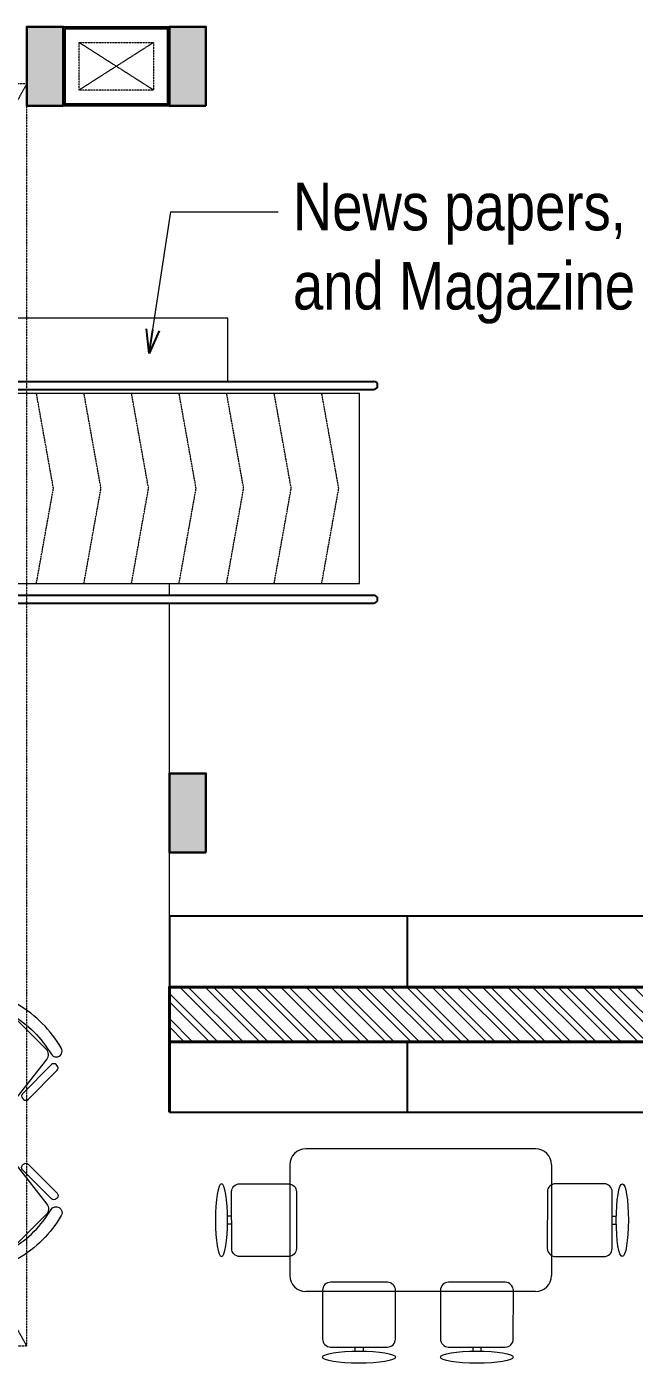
# Model space of a CAD drawing. Header units: inches. Extents: x 3461478 to 3553662, y 1119443 to 1186010.
# Drawn here: x 3485188 to 3489020, y 1166239 to 1174680 of the extents above; entities that cross this region are included whole.
import ezdxf

# ---------------------------------------------------------------- set-up
doc = ezdxf.new("R2010")
doc.units = ezdxf.units.IN
doc.header["$LTSCALE"] = 5
doc.header["$MEASUREMENT"] = 0
doc.linetypes.add('DASHED2', pattern=[0.375, 0.25, -0.125])
doc.linetypes.add('HIDDEN', pattern=[0.375, 0.25, -0.125])
doc.layers.get('0').update_dxf_attribs({"lineweight": 13})
for name, color, linetype, lineweight in [('door', 3, 'Continuous', 9), ('furniture', 95, 'Continuous', 18), ('hatch', 8, 'Continuous', 9), ('hidden', 8, 'HIDDEN', 13), ('S-Concrete', 6, 'Continuous', 30), ('steps', 25, 'Continuous', 9), ('text', 190, 'Continuous', 20), ('wall', 1, 'Continuous', 40)]:
    doc.layers.add(name, color=color, linetype=linetype, lineweight=lineweight)
doc.layers.add('Railng', color=203, linetype='Continuous')
doc.layers.add('win', color=4, linetype='Continuous')
doc.styles.get("Standard").update_dxf_attribs({"font": 'swissc.ttf', "height": 350})
doc.dimstyles.get("Standard").update_dxf_attribs({"dimtxt": 100, "dimasz": 50, "dimexe": 50, "dimexo": 50, "dimgap": 1, "dimtad": 0, "dimdec": 0, "dimzin": 4, "dimdsep": 46, "dimtxsty": 'Standard', "dimblk1": 'ARCHTICK', "dimblk2": 'ARCHTICK', "dimsah": 1, "dimcen": 0, "dimdle": 50, "dimclrd": 45, "dimclre": 45, "dimclrt": 256, "dimadec": 0, "dimazin": 0, "dimtfac": 4, "dimtdec": 0, "dimtofl": 0, "dimtmove": 2, "dimatfit": 0, "dimldrblk": 'OPEN30', "dimfxl": 0, "dimtolj": 1, "dimtzin": 0, "dimlwd": 18, "dimlwe": 18, "dimarcsym": 0})

# ---------------------------------------------------------------- blocks, each defined once
blk = doc.blocks.new('dfggd')
at = {"ltscale": 2}
for p, q in [((867.41, 1713.04), (867.41, 1714.04)), ((869.41, 1713.04), (869.41, 1714.04))]:
    blk.add_line(p, q, dxfattribs=at)
blk.add_lwpolyline([(859.4, 1699.05, 0.414214), (861.4, 1697.04), (875.4, 1697.03, 0.414214), (877.4, 1699.03), (877.41, 1711.03, 0.414214), (875.41, 1713.03), (861.41, 1713.04, 0.414214), (859.41, 1711.05)], format="xyb", close=True, dxfattribs=at)
blk.add_ellipse((868.41, 1715.54), major_axis=(9, -0.01), ratio=0.166667, dxfattribs=at)
blk = doc.blocks.new('INSIGHT1')
at = {"layer": 'furniture'}
for p, q in [((717.5, 0.1), (-732.5, 0)), ((-832.5, -100), (-832.5, -800)), ((817.5, -99.9), (817.5, -799.9)), ((717.5, -899.9), (-732.5, -900))]:
    blk.add_line(p, q, dxfattribs=at)
for centre, start, end in [((-732.5, -100), 90, 180), ((717.5, -99.9), 0, 90), ((-732.5, -800), 180, 270), ((717.5, -799.9), 270, 0)]:
    blk.add_arc(centre, 100, start, end, dxfattribs=at)
at = {"layer": 'furniture', "yscale": 25.55554929024975, "zscale": 25.55554929024975}
for p, xscale, rotation in [((42577.3, 21742.5), -25.55554929024975, 90), ((-42577.3, 21742.5), 25.55554929024975, 270), ((21795.9, 42526.3), 25.55554929024975, 180), ((22539.3, 42526.3), 25.55554929024975, 180)]:
    blk.add_blockref('dfggd', p, dxfattribs=dict(at, xscale=xscale, rotation=rotation))
blk = doc.blocks.new('Godrej Chair')
at = {"layer": 'furniture', "linetype": 'ByBlock'}
for points in [[(175, -97.2, 1), (193.7, -24.6, 0.127017), (-193.7, -24.6, 1), (-175, -97.2, -0.127017)], [(-255, -122.2), (-245, -122.2, -0.414214), (-225, -142.2), (-225, -402.2, -0.414214), (-245, -422.2), (-255, -422.2, -0.414214), (-275, -402.2), (-275, -142.2, -0.414214)], [(130.9, -97.2), (-130.9, -97.2, 0.378242), (-180.5, -141), (-218, -441, 0.451123), (-168.4, -497.2), (168.4, -497.2, 0.451123), (218, -441), (180.5, -141, 0.378242)], [(255, -122.2), (245, -122.2, 0.414214), (225, -142.2), (225, -402.2, 0.414214), (245, -422.2), (255, -422.2, 0.414214), (275, -402.2), (275, -142.2, 0.414214)]]:
    blk.add_lwpolyline(points, format="xyb", close=True, dxfattribs=at)
blk = doc.blocks.new('Duct Plan')
at = {"layer": 'hidden'}
for p, q in [((-490002.9, -40798.6), (-490302.9, -40328.6)), ((-490302.9, -40798.6), (-490002.9, -40328.6))]:
    blk.add_line(p, q, dxfattribs=at)
blk.add_lwpolyline([(-490002.9, -40328.6), (-490002.9, -40798.6), (-490302.9, -40798.6), (-490302.9, -40328.6)], close=True, dxfattribs=at)
at = {"layer": 'win'}
for points in [[(-489902.9, -40228.6), (-489902.9, -40898.6), (-490402.9, -40898.6), (-490402.9, -40228.6)], [(-489914.9, -40240.6), (-489914.9, -40886.6), (-490390.9, -40886.6), (-490390.9, -40240.6)]]:
    blk.add_lwpolyline(points, close=True, dxfattribs=at)
blk = doc.blocks.new('col 400 x 230')
at = {"layer": 'hatch'}
blk.add_hatch(color=256, dxfattribs=at).paths.add_polyline_path([(230, -500), (230, 0), (0, 0), (0, -500)])
at = {"layer": 'S-Concrete'}
blk.add_lwpolyline([(230, -500), (230, 0), (0, 0), (0, -500)], close=True, dxfattribs=at)
blk = doc.blocks.new('LIBRARY COLUMNS - 26.07.10')
at = {"layer": 'S-Concrete', "rotation": 270}
for p in [(234631.8, 241326.4), (229916.8, 240426.4), (234631.8, 240426.4)]:
    blk.add_blockref('col 400 x 230', p, dxfattribs=at)
blk = doc.blocks.new('_ArchTick')
at = {"color": 84, "linetype": 'ByBlock', "true_color": 0x248f00, "const_width": 0.15}
blk.add_lwpolyline([(-0.5, -0.5), (0.5, 0.5)], dxfattribs=at)
blk = doc.blocks.new('_Open30')
at = {"color": 0, "linetype": 'ByBlock', "lineweight": -2}
for p, q in [((-1, 0.268), (0, 0)), ((0, 0), (-1, -0.268)), ((0, 0), (-1, 0))]:
    blk.add_line(p, q, dxfattribs=at)

msp = doc.modelspace()

# ---------------------------------------------------------------- hatches: boundary and pattern name
at = {"layer": 'hatch'}
h = msp.add_hatch(dxfattribs=at)
h.set_pattern_fill('ANSI32', color=256, scale=300, angle=90, style=0)
h.set_pattern_definition([(135, (3760897.3, 870961.53), (-79.549513, -79.549513), []), (135, (3760897.3, 871014.56), (-79.549513, -79.549513), [])])
h.paths.add_polyline_path([(3486088, 1168270.1), (3496588, 1168270.1), (3496588, 1168615.1), (3486088, 1168615.1)])

# ---------------------------------------------------------------- linework, layer by layer
at = {"layer": 'furniture'}
msp.add_lwpolyline([(3479267.4, 1172439.6), (3486457.4, 1172439.6), (3486457.4, 1172839.6), (3479267.4, 1172839.6)], close=True, dxfattribs=at)
at = {"layer": 'hidden', "linetype": 'DASHED2'}
for p, q in [((3485188, 1174319.6), (3480718, 1166349.6)), ((3485188, 1166349.6), (3480718, 1174319.6)), ((3485188, 1174319.6), (3480718, 1174319.6)), ((3485188, 1166349.6), (3485188, 1174319.6)), ((3480718, 1166349.6), (3485188, 1166349.6))]:
    msp.add_line(p, q, dxfattribs=at)
at = {"layer": 'hidden'}
for points in [[(3485248.9, 1171164.6), (3485356.3, 1171764.6), (3485248.9, 1172364.6)], [(3485548.9, 1171164.6), (3485656.3, 1171764.6), (3485548.9, 1172364.6)], [(3485848.9, 1171164.6), (3485956.3, 1171764.6), (3485848.9, 1172364.6)], [(3486148.9, 1171164.6), (3486256.3, 1171764.6), (3486148.9, 1172364.6)], [(3486448.9, 1171164.6), (3486556.3, 1171764.6), (3486448.9, 1172364.6)], [(3486748.9, 1171164.6), (3486856.3, 1171764.6), (3486748.9, 1172364.6)], [(3487048.9, 1171164.6), (3487156.3, 1171764.6), (3487048.9, 1172364.6)]]:
    msp.add_lwpolyline(points, dxfattribs=at)
at = {"layer": 'Railng'}
for p, q in [((3478348.2, 1172439.6), (3487376.6, 1172439.6)), ((3478348.2, 1172389.6), (3487376.6, 1172389.6)), ((3478348.2, 1171089.6), (3487376.6, 1171089.6)), ((3478348.2, 1171039.6), (3487376.6, 1171039.6)), ((3486088, 1169065.1), (3496588, 1169065.1)), ((3486088, 1169065.1), (3486088, 1168615.1)), ((3487588, 1169059.9), (3487588, 1168615.1)), ((3486088, 1168275.3), (3486088, 1167825.3)), ((3487588, 1168270.1), (3487588, 1167825.3)), ((3486088, 1167825.3), (3496588, 1167825.3))]:
    msp.add_line(p, q, dxfattribs=at)
for centre in [(3487376.6, 1172414.6), (3487376.6, 1171064.6)]:
    msp.add_arc(centre, 25, 270, 90, dxfattribs=at)
at = {"layer": 'steps'}
for p, q in [((3477018, 1172364.6), (3487288, 1172364.6)), ((3487288, 1171164.6), (3487288, 1172364.6)), ((3478288, 1171164.6), (3487288, 1171164.6)), ((3486088, 1171089.6), (3486088, 1171164.6)), ((3486088, 1171089.6), (3486088, 1171164.6)), ((3486088, 1169065.1), (3486088, 1171039.6))]:
    msp.add_line(p, q, dxfattribs=at)
at = {"layer": 'wall'}
for p, q in [((3486088, 1168385.1), (3486088, 1168615.1)), ((3486088, 1168615.1), (3496588, 1168615.1)), ((3486088, 1168275.3), (3486088, 1167825.3))]:
    msp.add_line(p, q, dxfattribs=at)
msp.add_lwpolyline([(3486088, 1168270.1), (3496588, 1168270.1), (3496588, 1168615.1), (3486088, 1168615.1), (3486088, 1168270.1)], dxfattribs=at)

# ---------------------------------------------------------------- block references
at = {"layer": 'door', "rotation": 90}
msp.add_blockref('Duct Plan', (3445189.4, 1664582.5), dxfattribs=at)
at = {"layer": 'furniture', "rotation": 314.9999999999998}
msp.add_blockref('Godrej Chair', (3485286.2, 1168384.9), dxfattribs=at)
at = {"layer": 'furniture', "xscale": -1, "rotation": 224.9999999999999}
msp.add_blockref('Godrej Chair', (3485286.2, 1167017.6), dxfattribs=at)
at = {"layer": 'furniture'}
msp.add_blockref('INSIGHT1', (3487680.8, 1167593.1), dxfattribs=at)
at = {"layer": 'S-Concrete', "rotation": 90}
msp.add_blockref('LIBRARY COLUMNS - 26.07.10', (3726514.4, 940047.8), dxfattribs=at)
msp.add_blockref('LIBRARY COLUMNS - 26.07.10', (3726514.4, 940047.8), dxfattribs=at)

# ---------------------------------------------------------------- texts
at = {"layer": 'text', "insert": (3486866.9, 1173694), "char_height": 300, "width": 3592.067, "attachment_point": 1}
msp.add_mtext('News papers, Generals and Magazine  ', dxfattribs=at)

# ---------------------------------------------------------------- leaders
at = {"layer": 'text'}
msp.add_leader([(3485959.9, 1172617.1), (3486096.5, 1173510.5), (3486774.5, 1173510.5)], dimstyle='Standard', override={"dimasz": 150, "dimclrd": 256}, dxfattribs=at)

doc.saveas('drawing.dxf')
